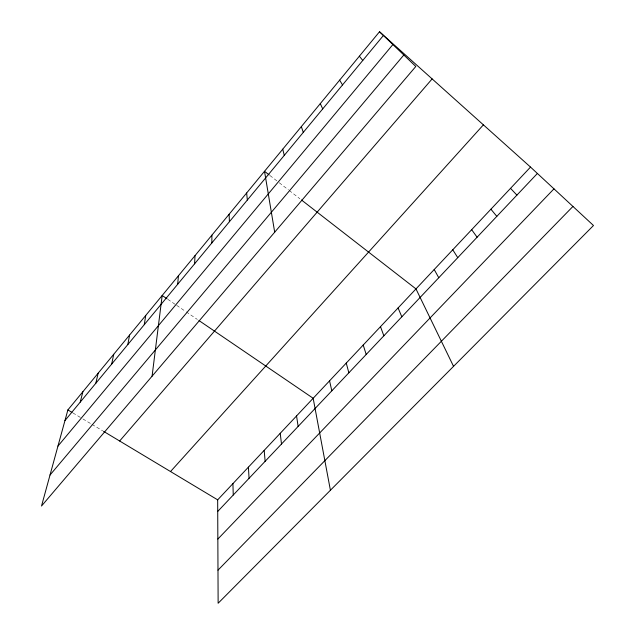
<?xml version="1.0" encoding="UTF-8"?>
<svg xmlns="http://www.w3.org/2000/svg" width="635" height="635" viewBox="0 0 635 635"><rect width="100%" height="100%" fill="white"/><g stroke="black" fill="none" stroke-linecap="round" stroke-linejoin="round"><path stroke-width="0.48" stroke-dasharray="3.17 2.38" d="M72.89 412.933L82.066 418.449M82.907 418.949L91.162 423.902M91.98 424.394L102.664 430.808M167.815 299.339L175.871 304.824M176.681 305.372L185.452 311.34M186.245 311.88L197.342 319.437M269.954 175.522L278.487 182.15M279.265 182.753L288.465 189.897M289.235 190.492L299.903 198.779"/><path stroke-width="0.95" d="M211.836 242.975L211.899 235.156M194.588 263.827L195.016 255.651M177.673 284.29L178.443 275.757M152.082 376.174L162.179 295.497L167.013 298.791M144.28 324.66L145.725 315.46M127.818 344.567L129.58 335.058M111.657 364.109L113.728 354.29M95.806 383.286L98.163 373.174M80.24 402.106L82.883 391.716M67.881 409.924L41.513 506.024L415.806 66.469L379.516 31.75L67.881 409.924L72.057 412.433M64.953 420.584L383.421 35.481M57.952 446.103L392.89 44.545M50.022 475.02L403.828 55.007M119.65 441.007L432.133 78.907M170.521 471.543L483.394 124.857M217.67 499.848L530.519 167.084L593.487 225.512L218.13 603.25L217.67 499.848L103.513 431.316M217.726 511.437L537.393 173.466M217.845 539.067L553.974 188.849M217.988 570.159L572.937 206.446M198.969 320.548L313.158 398.272L330.414 490.26M269.176 174.919L264.517 171.307L274.693 232.188M301.474 199.993L415.981 288.909L453.541 366.347M379.516 31.75L530.519 167.084M510.532 188.349L516.914 195.128M490.918 209.209L496.816 216.368M359.378 56.197L362.768 60.468M471.662 229.687L477.099 237.212M452.763 249.785L457.756 257.667M339.638 80.145L342.535 84.931M434.205 269.526L438.769 277.741M320.294 103.616L322.715 108.895M398.081 307.951L401.82 316.801M380.5 326.652L383.85 335.804M301.331 126.627L303.3 132.366M363.22 345.027L366.197 354.465M346.25 363.085L348.853 372.793M282.75 149.185L284.274 155.377M329.565 380.833L331.819 390.803M296.553 415.941L298.132 426.418M280.233 433.3L281.488 444.024M246.642 193L247.34 200.033M264.192 450.366L265.128 461.32M248.42 467.138L249.055 478.314M229.108 214.281L229.418 221.71M232.918 483.632L233.251 495.014"/></g></svg>
